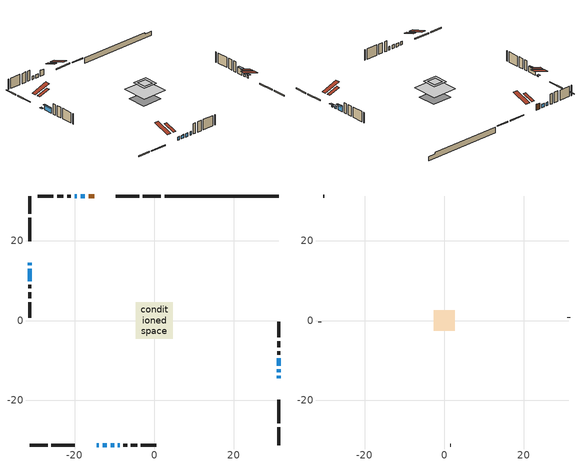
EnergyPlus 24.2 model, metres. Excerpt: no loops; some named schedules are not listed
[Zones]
conditioned space
 floor adiabatic (AdiabaticFloorConstruction): -4.6,-4.6 -4.6,4.6 4.6,4.6 4.6,-4.6 z2.29
 floor foundation (Slab1 construction): -3.66,-3.5 -3.66,3.5 3.66,3.5 3.66,-3.5 z-0.91
 wall outside (RimJoist1 construction): 1.68,31.26 -2.84,31.26 / -31.26,-31.26 -26.74,-31.26 / -31.26,31.26 -31.26,26.74 / 31.26,-31.26 31.26,-26.74 z1.07:1.37
 wall outside (RimJoist2 construction): -3.77,31.26 -9.66,31.26 / -25.81,-31.26 -19.92,-31.26 / -31.26,25.81 -31.26,19.92 / 31.26,-25.81 31.26,-19.92 z1.07:1.37
 wall outside (AdiabaticWallConstruction 1): -15.09,31.26 -16.48,31.26 z1.07:3.1
 wall outside (AdiabaticWallConstruction): -17.41,31.26 -18.47,31.26 / -19.4,31.26 -20.01,31.26 / -14.49,-31.26 -13.88,-31.26 / -12.95,-31.26 -11.89,-31.26 / -10.96,-31.26 -10.1,-31.26 / -9.17,-31.26 -8.68,-31.26 z1.07:2.29; -31.26,14.49 -31.26,13.87 z1.07:1.33; 31.26,-14.49 31.26,-13.93 z1.07:1.99; -31.26,12.95 -31.26,9.9 z1.07:3; 31.26,-13 31.26,-12.29 z1.07:1.83; 31.26,-11.36 31.26,-9.53 z1.07:3.1
 wall outside (Wall1 construction): -20.94,31.26 -21.86,31.26 / -7.76,-31.26 -6.84,-31.26 / -31.26,8.97 -31.26,8.05 / 31.26,-8.6 31.26,-7.68 z1.07:4.73
 wall outside (Wall2 construction): -22.78,31.26 -24.37,31.26 / -5.91,-31.26 -4.33,-31.26 / -31.26,7.12 -31.26,5.54 / 31.26,-6.76 31.26,-5.17 z1.07:4.73
 wall outside (Wall3 construction): -25.3,31.26 -29.24,31.26 / -3.4,-31.26 0.54,-31.26 / -31.26,4.61 -31.26,0.67 / 31.26,-4.24 31.26,-0.3 z1.07:4.73
 wall foundation (FoundationWall1 construction): 2.61,31.26,-0.91 2.61,31.26,1.07 28.39,31.26,1.07 28.39,31.26,0.55 31.26,31.26,0.55 31.26,31.26,-0.91
 window (WindowConstruction): -17.41,31.26 -18.47,31.26 z1.07:2.29
 window (WindowConstruction 9): -19.4,31.26 -20.01,31.26 z1.07:2.29
 window (WindowConstruction 10): -14.49,-31.26 -13.88,-31.26 z1.07:2.29
 window (WindowConstruction 1): -12.95,-31.26 -11.89,-31.26 z1.07:2.29
 window (WindowConstruction 7): -31.26,14.49 -31.26,13.88 z1.07:1.32
 window (WindowConstruction 8): 31.26,-14.49 31.26,-13.93 z1.07:1.98
 window (WindowConstruction 2): -31.26,12.95 -31.26,9.9 z1.07:3
 window (WindowConstruction 3): -10.96,-31.26 -10.1,-31.26 z1.07:2.29
 window (WindowConstruction 4): -9.17,-31.26 -8.69,-31.26 z1.07:2.29
 window (WindowConstruction 5): 31.26,-13 31.26,-12.29 z1.07:1.83
 window (WindowConstruction 6): 31.26,-11.36 31.26,-9.53 z1.07:3.1
 door (Door): -15.09,31.26 -16.48,31.26 z1.07:3.1
 ceiling adiabatic (AdiabaticFloorConstruction): 4.6,-4.6 4.6,4.6 -4.6,4.6 -4.6,-4.6 z2.29
 roof outside (Roof2 construction): -14.16,31.26,4.73 -14.16,27.17,6.09 -13.09,27.17,6.09 -13.09,31.26,4.73; -15.42,-31.26,4.73 -15.42,-27.17,6.09 -16.49,-27.17,6.09 -16.49,-31.26,4.73; -31.26,15.42,4.73 -27.17,15.42,6.09 -27.17,16.49,6.09 -31.26,16.49,4.73; 31.26,-15.42,4.73 27.17,-15.42,6.09 27.17,-16.49,6.09 31.26,-16.49,4.73
attic - vented
 floor to conditioned space (Floor1 construction Reversed): -1.61,-1.61 -1.61,1.61 1.61,1.61 1.61,-1.61 z4.73
 floor to conditioned space (Floor2 construction Reversed): -2.58,-2.58 -2.58,2.58 2.58,2.58 2.58,-2.58 z4.73
 wall outside (Wall4 construction): -30.17,31.26 -30.33,31.26 / 1.47,-31.26 1.63,-31.26 / -31.26,-0.26 -31.26,-0.42 / 31.26,0.63 31.26,0.79 z1.07:4.73
 roof outside (Roof1 construction): -12.16,31.26,4.73 -12.16,25.32,6.71 -10.59,25.32,6.71 -10.59,31.26,4.73; -17.42,-31.26,4.73 -17.42,-25.32,6.71 -18.99,-25.32,6.71 -18.99,-31.26,4.73; -31.26,17.42,4.73 -25.32,17.42,6.71 -25.32,18.99,6.71 -31.26,18.99,4.73; 31.26,-17.42,4.73 25.32,-17.42,6.71 25.32,-18.99,6.71 31.26,-18.99,4.73
shading: -31.26,13.82 -31.26,14.55 -31.99,14.55 -31.99,13.82 z1.38; 31.26,-13.69 31.26,-14.73 31.99,-14.73 31.99,-13.69 z2.23; -31.26,9.84 -31.26,13.01 -31.87,13.01 -31.87,9.84 z3.06; 31.26,-11.99 31.26,-13.3 31.99,-13.3 31.99,-11.99 z2.13; 31.26,-9.38 31.26,-11.51 31.99,-11.51 31.99,-9.38 z3.25
[Building]
Building 1: Terrain=Suburbs
[Site:Location]
Windsor AP_ON: Latitude {deg}=42.28; Longitude {deg}=-82.96; Time Zone {hr}=-5; Elevation {m}=190; Keep Site Location Information=Yes
[Site:GroundTemperature:Shallow]
6.34957, 4.46684, 4.31606, 5.20952, 8.79623, 12.3662, 15.4612, 17.4219, 17.5884, 15.9938, 12.9777, 9.51722
[Site:WaterMainsTemperature]
Calculation Method=Schedule; Temperature Schedule=mains temperature schedule
[Material] Roughness=Rough; Thermal Absorptance=0.9
Name | Thickness {m} | Conductivity {W/m-K} | Density {kg/m3} | Specific Heat {J/kg-K} | Solar Absorptance | Visible Absorptance
asphalt or fiberglass shingles | 0.00635 | 0.162714 | 1121.4 | 1465.45 | 0.4 | 0.4
ceiling loosefill ins | 0.169333 | 0.0480833 | 16.02 | 1046.75 | 0.7 | 0.7
ceiling loosefill ins 1 | 0.254 | 0.0480833 | 16.02 | 1046.75 | 0.7 | 0.7
ceiling stud and cavity | 0.1397 | 0.0866127 | 65.682 | 1177.47 | 0.7 | 0.7
ceiling stud and cavity 1 | 0.1397 | 0.117536 | 65.682 | 1177.47 | 0.7 | 0.7
concrete 4.0 in. | 0.1016 | 1.803125 | 2242.8 | 837.4 | 0.7 | 0.7
concrete 8.0 in. | 0.2032 | 1.803125 | 2242.8 | 837.4 | 0.7 | 0.7
door material | 0.04445 | 0.053851 | 512.64 | 1214.23 | 0.7 | 0.7
exterior vertical ins | 0.0454343 | 0.029427 | 32.04 | 1214.23 | 0.7 | 0.7
floor covering | 0.0127 | 0.0433444 | 54.468 | 1339.84 | 0.6 | 0.6
floor rigid ins; wall rigid ins | 0.512978 | 0.029427 | 32.04 | 1214.23 | 0.7 | 0.7
floor stud and cavity | 0.1397 | 1.75129 | 37.0049 | 1207.88 | 0.7 | 0.7
furniture material conditioned space 1 | 0.1524 | 0.115458 | 640.8 | 1214.23 | 0.6 | 0.6
gypsum board | 0.0127 | 0.160291 | 801 | 837.4 | 0.6 | 0.6
gypsum board 1 | 0.0127 | 0.160291 | 801 | 837.4 | 0.7 | 0.7
osb sheathing 0.5 in. | 0.0127 | 0.115458 | 512.64 | 1214.23 | 0.7 | 0.7
osb sheathing 0.75 in. | 0.01905 | 0.115458 | 512.64 | 1214.23 | 0.7 | 0.7
osb sheathing 2.0 in. | 0.0508 | 0.115458 | 512.64 | 1214.23 | 0.7 | 0.7
rim joist stud and cavity | 0.0508 | 0.02892 | 125.044 | 1163.47 | 0.6 | 0.6
roof stud and cavity | 0.2032 | 0.118507 | 78.34581 | 1123.46 | 0.7 | 0.7
wall stud and cavity | 0.1397 | 0.100683 | 139.0536 | 1170.24 | 0.7 | 0.7
wall stud and cavity 1 | 0.1397 | 0.107214 | 139.0536 | 1170.24 | 0.7 | 0.7
wall stud and cavity 2 | 0.1397 | 0.0931203 | 139.0536 | 1170.24 | 0.7 | 0.7
wall stud and cavity 3 | 0.0889 | 6.1454 | 50.32683 | 1063.81 | 0.6 | 0.6
wall stud and cavity 4 | 0.0889 | 0.380278 | 52.3479 | 1209.89 | 0.7 | 0.7
wall stud and cavity 5 | 0.0889 | 0.391764 | 83.0341 | 1211.67 | 0.7 | 0.7
wood siding | 0.0254 | 0.102417 | 544.68 | 1172.36 | 0.4 | 0.4
wood siding 1 | 0.00254 | 0.102417 | 544.68 | 1172.36 | 0.4 | 0.4
wood siding 2; wood siding 3; wood siding 4 | 0.0254 | 0.102417 | 544.68 | 1172.36 | 0.7 | 0.7
[WindowMaterial:SimpleGlazingSystem]
Name | U-Factor {W/m2-K} | Solar Heat Gain Coefficient
WindowMaterial | 3.063281 | 0.66
WindowMaterial 1 | 3.09678 | 0.56
WindowMaterial 2 | 3.04284 | 0.66
WindowMaterial 3 | 3.10246 | 0.54
WindowMaterial 4 | 3.120061 | 0.47
WindowMaterial 5 | 3.13255 | 0.45
WindowMaterial 6 | 3.09792 | 0.59
WindowMaterial 7 | 3.09224 | 0.46
WindowMaterial 8 | 2.986628 | 0.6
WindowMaterial 9 | 3.125739 | 0.41
[Construction]
AdiabaticFloorConstruction: floor stud and cavity, floor rigid ins, osb sheathing 0.75 in., floor covering
AdiabaticWallConstruction: wood siding 3, wall rigid ins, wall stud and cavity 4, gypsum board
AdiabaticWallConstruction 1: wood siding 4, wall rigid ins, wall stud and cavity 4, gypsum board
Door: door material
Floor1 construction Reversed: gypsum board, ceiling stud and cavity, ceiling loosefill ins
Floor2 construction Reversed: gypsum board, ceiling stud and cavity 1, ceiling loosefill ins 1
FoundationWall1 construction: concrete 8.0 in., gypsum board 1
furniture construction conditioned space 1: furniture material conditioned space 1
PartitionWallConstruction: gypsum board, wall stud and cavity 5, gypsum board
RimJoist1 construction; RimJoist2 construction: wood siding 2, osb sheathing 2.0 in., rim joist stud and cavity
Roof1 construction: asphalt or fiberglass shingles
Roof2 construction: asphalt or fiberglass shingles, osb sheathing 0.75 in., roof stud and cavity, gypsum board
Slab1 construction: concrete 4.0 in.
Wall1 construction: wood siding, osb sheathing 0.5 in., wall stud and cavity, gypsum board
Wall2 construction: wood siding, osb sheathing 0.5 in., wall stud and cavity 1, gypsum board
Wall3 construction: wood siding, osb sheathing 0.5 in., wall stud and cavity 2, gypsum board
Wall4 construction: wood siding 1, wall stud and cavity 3
WindowConstruction: WindowMaterial
WindowConstruction 1: WindowMaterial 1
WindowConstruction 10; WindowConstruction 9: WindowMaterial 9
WindowConstruction 2: WindowMaterial 2
WindowConstruction 3: WindowMaterial 3
WindowConstruction 4: WindowMaterial 4
WindowConstruction 5: WindowMaterial 5
WindowConstruction 6: WindowMaterial 6
WindowConstruction 7: WindowMaterial 7
WindowConstruction 8: WindowMaterial 8
[Zone] Multiplier=1; Part of Total Floor Area=Yes
Name | Volume {m3}
attic - vented | 11.9292
conditioned space | 311.7
[Space]
Name | Zone | Volume {m3}
attic - vented 1 | attic - vented | 11.9292
conditioned space 1 | conditioned space | 311.7
[ZoneInfiltration:EffectiveLeakageArea]
infil attic - vented 1: Zone or Space=attic - vented 1; Schedule=Always On Discrete; Effective Air Leakage Area {cm2}=1650.67; Stack Coefficient=0.000391932; Wind Coefficient=1.3376e-05
[ZoneMixing]
whole house fan mix: Zone or Space=attic - vented; Schedule=Always On Continuous; Design Flow Rate Calculation Method=Flow/Zone; Design Flow Rate {m3/s}=0; Source Zone or Space=conditioned space
[SurfaceProperty:ExposedFoundationPerimeter]
Slab1: Exposed Perimeter Calculation Method=TotalExposedPerimeter; Total Exposed Perimeter {m}=28.651
[InternalMass] Zone or ZoneList=conditioned space; Space or SpaceList=conditioned space 1
Name | Construction | Surface Area {m2}
furniture mass conditioned space 1 | furniture construction conditioned space 1 | 54.4401
partition wall mass | PartitionWallConstruction | 136.1
[Lights]
interior lighting: Zone or ZoneList or Space or SpaceList=conditioned space 1; Schedule=interior lighting schedule; Design Level Calculation Method=LightingLevel; Lighting Level {W}=343.2; Return Air Fraction=0; Fraction Radiant=0.6; Fraction Visible=0.2; Fraction Replaceable=1
[People]
occupants: Zone or ZoneList or Space or SpaceList=conditioned space 1; Number of People Schedule=occupants schedule; Number of People Calculation Method=People; Number of People=3; Fraction Radiant=0.314171; Sensible Heat Fraction=0.56303; Activity Level Schedule=occupants activity schedule; Carbon Dioxide Generation Rate {m3/s-W}=0; Enable ASHRAE 55 Comfort Warnings=No; Mean Radiant Temperature Calculation Type=EnclosureAveraged
[ElectricEquipment] Zone or ZoneList or Space or SpaceList=conditioned space 1; Design Level Calculation Method=EquipmentLevel
Name | Schedule | Design Level {W} | Fraction Latent | Fraction Radiant | Fraction Lost
clothes dryer | clothes dryer schedule | 140.772 | 0.015 | 0.081 | 0.85
clothes washer | clothes washer schedule | 32.1985 | 0.03 | 0.162 | 0.7
cooking range | cooking range schedule | 215.147 | 0.08 | 0.432 | 0.2
dishwasher | dishwasher schedule | 66.8632 | 0.3 | 0.18 | 0.4
fridge | fridge schedule | 72.9452 | 0 | 0.6 | 0
mech vent bath fan 0 | mech vent bath fan 0 schedule | 50.2 | 0 | 0 | 1
mech vent house fan | mech vent house fan schedule | 0 | 0 | 0 | 1
mech vent house fan cfis | mech vent house fan cfis schedule | 0 | 0 | 0 | 0
mech vent range fan 0 | mech vent range fan 0 schedule | 57 | 0 | 0 | 1
misc plug loads | misc plug loads schedule | 494.7 | 0.045 | 0.513 | 0.1
whole house fan | Always On Discrete | 0 | 0 | 0 | 1
[OtherEquipment] Zone or ZoneList or Space or SpaceList=conditioned space 1; Design Level Calculation Method=EquipmentLevel
Name | Fuel Type | Schedule | Design Level {W} | Fraction Latent | Fraction Radiant | Fraction Lost
clothes dryer 1 | Electricity | clothes dryer schedule | 0 | 0.015 | 0.081 | 0.85
cooking range 1 | Electricity | cooking range schedule | 0 | 0.08 | 0.432 | 0.2
general water use latent | None | general water use schedule | 62.594 | 1 | 0 | 0
general water use sensible | None | general water use schedule | -61.6891 | 0 | 0.6 | 0
mech vent house fan latent load | None | Always On Discrete | 0 | 1 | 0 | 0
mech vent house fan sensible load | None | Always On Discrete | 0 | 0 | 0 | 0
water heater energy adjustment1 | NaturalGas | Always On Discrete | 0.01 | 0 | 0 | 1
[ZoneInfiltration:DesignFlowRate] Zone or ZoneList or Space or SpaceList=conditioned space 1; Schedule=Always On Discrete; Design Flow Rate Calculation Method=Flow/Zone; Design Flow Rate {m3/s}=0
infil flow; natural vent flow; whole house fan flow
[Foundation:Kiva]
Foundation Kiva 1: Initial Indoor Air Temperature {C}=18; Wall Height Above Grade {m}=1.07; Wall Depth Below Slab {m}=0.2032; Custom Block Material Name 1=exterior vertical ins; Custom Block Depth 1 {m}=1.98001; Custom Block X Position 1 {m}=0.2159; Custom Block Z Position 1 {m}=0
[Foundation:Kiva:Settings]
Soil Conductivity {W/m-K}=0.849921; Soil Density {kg/m3}=1842.3; Soil Specific Heat {J/kg-K}=418.7; Ground Solar Absorptivity=0.9; Ground Thermal Absorptivity=0.9; Ground Surface Roughness {m}=0.03; Far-Field Width {m}=40; Deep-Ground Boundary Condition=ZeroFlux; Deep-Ground Depth {m}=40; Minimum Cell Dimension {m}=0.2; Maximum Cell Growth Coefficient=3; Simulation Timestep=Timestep
[Exterior:Lights]
exterior lighting: Schedule=exterior lighting schedule; Design Level {W}=75.6
[Schedule:Constant]
Name | Hourly Value
Always On Continuous; mech vent house fan schedule; mech vent house fan cfis schedule; Always On Discrete | 1
occupants activity schedule | 117.228
fridge schedule | 0
[Schedule:Week:Daily]
interior lighting schedule Week Rule - Jan1-Jan27: interior lighting schedule day, interior lighting schedule day, interior lighting schedule day, interior lighting schedule day, interior lighting schedule day, interior lighting schedule day, interior lighting schedule day, interior lighting schedule default day, interior lighting schedule default day, interior lighting schedule default day, interior lighting schedule default day, interior lighting schedule default day
interior lighting schedule Week Rule - Jan28-Feb3: interior lighting schedule day, interior lighting schedule day, interior lighting schedule day, interior lighting schedule day, interior lighting schedule day 1, interior lighting schedule day 1, interior lighting schedule day 1, interior lighting schedule default day, interior lighting schedule default day, interior lighting schedule default day, interior lighting schedule default day, interior lighting schedule default day
interior lighting schedule Week Rule - Feb4-Feb24: interior lighting schedule day 1, interior lighting schedule day 1, interior lighting schedule day 1, interior lighting schedule day 1, interior lighting schedule day 1, interior lighting schedule day 1, interior lighting schedule day 1, interior lighting schedule default day, interior lighting schedule default day, interior lighting schedule default day, interior lighting schedule default day, interior lighting schedule default day
interior lighting schedule Week Rule - Feb25-Mar3: interior lighting schedule day 1, interior lighting schedule day 1, interior lighting schedule day 1, interior lighting schedule day 1, interior lighting schedule day 2, interior lighting schedule day 2, interior lighting schedule day 2, interior lighting schedule default day, interior lighting schedule default day, interior lighting schedule default day, interior lighting schedule default day, interior lighting schedule default day
interior lighting schedule Week Rule - Mar4-Mar31: interior lighting schedule day 2, interior lighting schedule day 2, interior lighting schedule day 2, interior lighting schedule day 2, interior lighting schedule day 2, interior lighting schedule day 2, interior lighting schedule day 2, interior lighting schedule default day, interior lighting schedule default day, interior lighting schedule default day, interior lighting schedule default day, interior lighting schedule default day
interior lighting schedule Week Rule - Apr1-Apr28: interior lighting schedule day 3, interior lighting schedule day 3, interior lighting schedule day 3, interior lighting schedule day 3, interior lighting schedule day 3, interior lighting schedule day 3, interior lighting schedule day 3, interior lighting schedule default day, interior lighting schedule default day, interior lighting schedule default day, interior lighting schedule default day, interior lighting schedule default day
interior lighting schedule Week Rule - Apr29-May5: interior lighting schedule day 3, interior lighting schedule day 3, interior lighting schedule day 4, interior lighting schedule day 4, interior lighting schedule day 4, interior lighting schedule day 4, interior lighting schedule day 4, interior lighting schedule default day, interior lighting schedule default day, interior lighting schedule default day, interior lighting schedule default day, interior lighting schedule default day
interior lighting schedule Week Rule - May6-May26: interior lighting schedule day 4, interior lighting schedule day 4, interior lighting schedule day 4, interior lighting schedule day 4, interior lighting schedule day 4, interior lighting schedule day 4, interior lighting schedule day 4, interior lighting schedule default day, interior lighting schedule default day, interior lighting schedule default day, interior lighting schedule default day, interior lighting schedule default day
interior lighting schedule Week Rule - May27-Jun2: interior lighting schedule day 4, interior lighting schedule day 4, interior lighting schedule day 4, interior lighting schedule day 4, interior lighting schedule day 4, interior lighting schedule day 5, interior lighting schedule day 5, interior lighting schedule default day, interior lighting schedule default day, interior lighting schedule default day, interior lighting schedule default day, interior lighting schedule default day
interior lighting schedule Week Rule - Jun3-Jun30: interior lighting schedule day 5, interior lighting schedule day 5, interior lighting schedule day 5, interior lighting schedule day 5, interior lighting schedule day 5, interior lighting schedule day 5, interior lighting schedule day 5, interior lighting schedule default day, interior lighting schedule default day, interior lighting schedule default day, interior lighting schedule default day, interior lighting schedule default day
interior lighting schedule Week Rule - Jul1-Jul28: interior lighting schedule day 6, interior lighting schedule day 6, interior lighting schedule day 6, interior lighting schedule day 6, interior lighting schedule day 6, interior lighting schedule day 6, interior lighting schedule day 6, interior lighting schedule default day, interior lighting schedule default day, interior lighting schedule default day, interior lighting schedule default day, interior lighting schedule default day
interior lighting schedule Week Rule - Jul29-Aug4: interior lighting schedule day 6, interior lighting schedule day 6, interior lighting schedule day 6, interior lighting schedule day 7, interior lighting schedule day 7, interior lighting schedule day 7, interior lighting schedule day 7, interior lighting schedule default day, interior lighting schedule default day, interior lighting schedule default day, interior lighting schedule default day, interior lighting schedule default day
interior lighting schedule Week Rule - Aug5-Aug25: interior lighting schedule day 7, interior lighting schedule day 7, interior lighting schedule day 7, interior lighting schedule day 7, interior lighting schedule day 7, interior lighting schedule day 7, interior lighting schedule day 7, interior lighting schedule default day, interior lighting schedule default day, interior lighting schedule default day, interior lighting schedule default day, interior lighting schedule default day
interior lighting schedule Week Rule - Aug26-Sep1: interior lighting schedule day 7, interior lighting schedule day 7, interior lighting schedule day 7, interior lighting schedule day 7, interior lighting schedule day 7, interior lighting schedule day 7, interior lighting schedule day 8, interior lighting schedule default day, interior lighting schedule default day, interior lighting schedule default day, interior lighting schedule default day, interior lighting schedule default day
interior lighting schedule Week Rule - Sep2-Sep29: interior lighting schedule day 8, interior lighting schedule day 8, interior lighting schedule day 8, interior lighting schedule day 8, interior lighting schedule day 8, interior lighting schedule day 8, interior lighting schedule day 8, interior lighting schedule default day, interior lighting schedule default day, interior lighting schedule default day, interior lighting schedule default day, interior lighting schedule default day
interior lighting schedule Week Rule - Sep30-Oct6: interior lighting schedule day 8, interior lighting schedule day 9, interior lighting schedule day 9, interior lighting schedule day 9, interior lighting schedule day 9, interior lighting schedule day 9, interior lighting schedule day 9, interior lighting schedule default day, interior lighting schedule default day, interior lighting schedule default day, interior lighting schedule default day, interior lighting schedule default day
interior lighting schedule Week Rule - Oct7-Oct27: interior lighting schedule day 9, interior lighting schedule day 9, interior lighting schedule day 9, interior lighting schedule day 9, interior lighting schedule day 9, interior lighting schedule day 9, interior lighting schedule day 9, interior lighting schedule default day, interior lighting schedule default day, interior lighting schedule default day, interior lighting schedule default day, interior lighting schedule default day
interior lighting schedule Week Rule - Oct28-Nov3: interior lighting schedule day 9, interior lighting schedule day 9, interior lighting schedule day 9, interior lighting schedule day 9, interior lighting schedule day 10, interior lighting schedule day 10, interior lighting schedule day 10, interior lighting schedule default day, interior lighting schedule default day, interior lighting schedule default day, interior lighting schedule default day, interior lighting schedule default day
interior lighting schedule Week Rule - Nov4-Nov24: interior lighting schedule day 10, interior lighting schedule day 10, interior lighting schedule day 10, interior lighting schedule day 10, interior lighting schedule day 10, interior lighting schedule day 10, interior lighting schedule day 10, interior lighting schedule default day, interior lighting schedule default day, interior lighting schedule default day, interior lighting schedule default day, interior lighting schedule default day
interior lighting schedule Week Rule - Nov25-Dec1: interior lighting schedule day 10, interior lighting schedule day 10, interior lighting schedule day 10, interior lighting schedule day 10, interior lighting schedule day 10, interior lighting schedule day 10, interior lighting schedule day 11, interior lighting schedule default day, interior lighting schedule default day, interior lighting schedule default day, interior lighting schedule default day, interior lighting schedule default day
interior lighting schedule Week Rule - Dec2-Dec31: interior lighting schedule day 11, interior lighting schedule day 11, interior lighting schedule day 11, interior lighting schedule day 11, interior lighting schedule day 11, interior lighting schedule day 11, interior lighting schedule day 11, interior lighting schedule default day, interior lighting schedule default day, interior lighting schedule default day, interior lighting schedule default day, interior lighting schedule default day
occupants schedule Week Rule - Jan1-Dec31: occupants schedule day, occupants schedule day, occupants schedule day, occupants schedule day, occupants schedule day, occupants schedule day, occupants schedule day, occupants schedule default day, occupants schedule default day, occupants schedule default day, occupants schedule default day, occupants schedule default day
clothes dryer schedule Week Rule - Jan1-Dec31: clothes dryer schedule day, clothes dryer schedule day, clothes dryer schedule day, clothes dryer schedule day, clothes dryer schedule day, clothes dryer schedule day, clothes dryer schedule day, clothes dryer schedule default day, clothes dryer schedule default day, clothes dryer schedule default day, clothes dryer schedule default day, clothes dryer schedule default day
clothes washer schedule Week Rule - Jan1-Dec31: clothes washer schedule day, clothes washer schedule day, clothes washer schedule day, clothes washer schedule day, clothes washer schedule day, clothes washer schedule day, clothes washer schedule day, clothes washer schedule default day, clothes washer schedule default day, clothes washer schedule default day, clothes washer schedule default day, clothes washer schedule default day
cooking range schedule Week Rule - Jan1-Dec31: cooking range schedule day, cooking range schedule day, cooking range schedule day, cooking range schedule day, cooking range schedule day, cooking range schedule day, cooking range schedule day, cooking range schedule default day, cooking range schedule default day, cooking range schedule default day, cooking range schedule default day, cooking range schedule default day
dishwasher schedule Week Rule - Jan1-Dec31: dishwasher schedule day, dishwasher schedule day, dishwasher schedule day, dishwasher schedule day, dishwasher schedule day, dishwasher schedule day, dishwasher schedule day, dishwasher schedule default day, dishwasher schedule default day, dishwasher schedule default day, dishwasher schedule default day, dishwasher schedule default day
mech vent bath fan 0 schedule Week Rule - Jan1-Dec31: mech vent bath fan 0 schedule day, mech vent bath fan 0 schedule day, mech vent bath fan 0 schedule day, mech vent bath fan 0 schedule day, mech vent bath fan 0 schedule day, mech vent bath fan 0 schedule day, mech vent bath fan 0 schedule day, mech vent bath fan 0 schedule default day, mech vent bath fan 0 schedule default day, mech vent bath fan 0 schedule default day, mech vent bath fan 0 schedule default day, mech vent bath fan 0 schedule default day
mech vent range fan 0 schedule Week Rule - Jan1-Dec31: mech vent range fan 0 schedule day, mech vent range fan 0 schedule day, mech vent range fan 0 schedule day, mech vent range fan 0 schedule day, mech vent range fan 0 schedule day, mech vent range fan 0 schedule day, mech vent range fan 0 schedule day, mech vent range fan 0 schedule default day, mech vent range fan 0 schedule default day, mech vent range fan 0 schedule default day, mech vent range fan 0 schedule default day, mech vent range fan 0 schedule default day
misc plug loads schedule Week Rule - Jan1-Dec31: misc plug loads schedule day, misc plug loads schedule day, misc plug loads schedule day, misc plug loads schedule day, misc plug loads schedule day, misc plug loads schedule day, misc plug loads schedule day, misc plug loads schedule default day, misc plug loads schedule default day, misc plug loads schedule default day, misc plug loads schedule default day, misc plug loads schedule default day
general water use schedule Week Rule - Jan1-Dec31: general water use schedule day, general water use schedule day, general water use schedule day, general water use schedule day, general water use schedule day, general water use schedule day, general water use schedule day, general water use schedule default day, general water use schedule default day, general water use schedule default day, general water use schedule default day, general water use schedule default day
exterior lighting schedule Week Rule - Jan1-Jan27: exterior lighting schedule day, exterior lighting schedule day, exterior lighting schedule day, exterior lighting schedule day, exterior lighting schedule day, exterior lighting schedule day, exterior lighting schedule day, exterior lighting schedule default day, exterior lighting schedule default day, exterior lighting schedule default day, exterior lighting schedule default day, exterior lighting schedule default day
exterior lighting schedule Week Rule - Jan28-Feb3: exterior lighting schedule day, exterior lighting schedule day, exterior lighting schedule day, exterior lighting schedule day, exterior lighting schedule day 1, exterior lighting schedule day 1, exterior lighting schedule day 1, exterior lighting schedule default day, exterior lighting schedule default day, exterior lighting schedule default day, exterior lighting schedule default day, exterior lighting schedule default day
exterior lighting schedule Week Rule - Feb4-Feb24: exterior lighting schedule day 1, exterior lighting schedule day 1, exterior lighting schedule day 1, exterior lighting schedule day 1, exterior lighting schedule day 1, exterior lighting schedule day 1, exterior lighting schedule day 1, exterior lighting schedule default day, exterior lighting schedule default day, exterior lighting schedule default day, exterior lighting schedule default day, exterior lighting schedule default day
exterior lighting schedule Week Rule - Feb25-Mar3: exterior lighting schedule day 1, exterior lighting schedule day 1, exterior lighting schedule day 1, exterior lighting schedule day 1, exterior lighting schedule day 2, exterior lighting schedule day 2, exterior lighting schedule day 2, exterior lighting schedule default day, exterior lighting schedule default day, exterior lighting schedule default day, exterior lighting schedule default day, exterior lighting schedule default day
exterior lighting schedule Week Rule - Mar4-Mar31: exterior lighting schedule day 2, exterior lighting schedule day 2, exterior lighting schedule day 2, exterior lighting schedule day 2, exterior lighting schedule day 2, exterior lighting schedule day 2, exterior lighting schedule day 2, exterior lighting schedule default day, exterior lighting schedule default day, exterior lighting schedule default day, exterior lighting schedule default day, exterior lighting schedule default day
exterior lighting schedule Week Rule - Apr1-Apr28: exterior lighting schedule day 3, exterior lighting schedule day 3, exterior lighting schedule day 3, exterior lighting schedule day 3, exterior lighting schedule day 3, exterior lighting schedule day 3, exterior lighting schedule day 3, exterior lighting schedule default day, exterior lighting schedule default day, exterior lighting schedule default day, exterior lighting schedule default day, exterior lighting schedule default day
exterior lighting schedule Week Rule - Apr29-May5: exterior lighting schedule day 3, exterior lighting schedule day 3, exterior lighting schedule day 4, exterior lighting schedule day 4, exterior lighting schedule day 4, exterior lighting schedule day 4, exterior lighting schedule day 4, exterior lighting schedule default day, exterior lighting schedule default day, exterior lighting schedule default day, exterior lighting schedule default day, exterior lighting schedule default day
exterior lighting schedule Week Rule - May6-May26: exterior lighting schedule day 4, exterior lighting schedule day 4, exterior lighting schedule day 4, exterior lighting schedule day 4, exterior lighting schedule day 4, exterior lighting schedule day 4, exterior lighting schedule day 4, exterior lighting schedule default day, exterior lighting schedule default day, exterior lighting schedule default day, exterior lighting schedule default day, exterior lighting schedule default day
exterior lighting schedule Week Rule - May27-Jun2: exterior lighting schedule day 4, exterior lighting schedule day 4, exterior lighting schedule day 4, exterior lighting schedule day 4, exterior lighting schedule day 4, exterior lighting schedule day 5, exterior lighting schedule day 5, exterior lighting schedule default day, exterior lighting schedule default day, exterior lighting schedule default day, exterior lighting schedule default day, exterior lighting schedule default day
exterior lighting schedule Week Rule - Jun3-Jun30: exterior lighting schedule day 5, exterior lighting schedule day 5, exterior lighting schedule day 5, exterior lighting schedule day 5, exterior lighting schedule day 5, exterior lighting schedule day 5, exterior lighting schedule day 5, exterior lighting schedule default day, exterior lighting schedule default day, exterior lighting schedule default day, exterior lighting schedule default day, exterior lighting schedule default day
exterior lighting schedule Week Rule - Jul1-Jul28: exterior lighting schedule day 6, exterior lighting schedule day 6, exterior lighting schedule day 6, exterior lighting schedule day 6, exterior lighting schedule day 6, exterior lighting schedule day 6, exterior lighting schedule day 6, exterior lighting schedule default day, exterior lighting schedule default day, exterior lighting schedule default day, exterior lighting schedule default day, exterior lighting schedule default day
exterior lighting schedule Week Rule - Jul29-Aug4: exterior lighting schedule day 6, exterior lighting schedule day 6, exterior lighting schedule day 6, exterior lighting schedule day 7, exterior lighting schedule day 7, exterior lighting schedule day 7, exterior lighting schedule day 7, exterior lighting schedule default day, exterior lighting schedule default day, exterior lighting schedule default day, exterior lighting schedule default day, exterior lighting schedule default day
exterior lighting schedule Week Rule - Aug5-Aug25: exterior lighting schedule day 7, exterior lighting schedule day 7, exterior lighting schedule day 7, exterior lighting schedule day 7, exterior lighting schedule day 7, exterior lighting schedule day 7, exterior lighting schedule day 7, exterior lighting schedule default day, exterior lighting schedule default day, exterior lighting schedule default day, exterior lighting schedule default day, exterior lighting schedule default day
exterior lighting schedule Week Rule - Aug26-Sep1: exterior lighting schedule day 7, exterior lighting schedule day 7, exterior lighting schedule day 7, exterior lighting schedule day 7, exterior lighting schedule day 7, exterior lighting schedule day 7, exterior lighting schedule day 8, exterior lighting schedule default day, exterior lighting schedule default day, exterior lighting schedule default day, exterior lighting schedule default day, exterior lighting schedule default day
exterior lighting schedule Week Rule - Sep2-Sep29: exterior lighting schedule day 8, exterior lighting schedule day 8, exterior lighting schedule day 8, exterior lighting schedule day 8, exterior lighting schedule day 8, exterior lighting schedule day 8, exterior lighting schedule day 8, exterior lighting schedule default day, exterior lighting schedule default day, exterior lighting schedule default day, exterior lighting schedule default day, exterior lighting schedule default day
exterior lighting schedule Week Rule - Sep30-Oct6: exterior lighting schedule day 8, exterior lighting schedule day 9, exterior lighting schedule day 9, exterior lighting schedule day 9, exterior lighting schedule day 9, exterior lighting schedule day 9, exterior lighting schedule day 9, exterior lighting schedule default day, exterior lighting schedule default day, exterior lighting schedule default day, exterior lighting schedule default day, exterior lighting schedule default day
exterior lighting schedule Week Rule - Oct7-Oct27: exterior lighting schedule day 9, exterior lighting schedule day 9, exterior lighting schedule day 9, exterior lighting schedule day 9, exterior lighting schedule day 9, exterior lighting schedule day 9, exterior lighting schedule day 9, exterior lighting schedule default day, exterior lighting schedule default day, exterior lighting schedule default day, exterior lighting schedule default day, exterior lighting schedule default day
[Schedule:Year]
interior lighting schedule: interior lighting schedule Week Rule - Jan1-Jan27, 1, 1, 1, 27, interior lighting schedule Week Rule - Jan28-Feb3, 1, 28, 2, 3, interior lighting schedule Week Rule - Feb4-Feb24, 2, 4, 2, 24, interior lighting schedule Week Rule - Feb25-Mar3, 2, 25, 3, 3, interior lighting schedule Week Rule - Mar4-Mar31, 3, 4, 3, 31, interior lighting schedule Week Rule - Apr1-Apr28, 4, 1, 4, 28, interior lighting schedule Week Rule - Apr29-May5, 4, 29, 5, 5, interior lighting schedule Week Rule - May6-May26, 5, 6, 5, 26, interior lighting schedule Week Rule - May27-Jun2, 5, 27, 6, 2, interior lighting schedule Week Rule - Jun3-Jun30, 6, 3, 6, 30, interior lighting schedule Week Rule - Jul1-Jul28, 7, 1, 7, 28, interior lighting schedule Week Rule - Jul29-Aug4, 7, 29, 8, 4, interior lighting schedule Week Rule - Aug5-Aug25, 8, 5, 8, 25, interior lighting schedule Week Rule - Aug26-Sep1, 8, 26, 9, 1, interior lighting schedule Week Rule - Sep2-Sep29, 9, 2, 9, 29, interior lighting schedule Week Rule - Sep30-Oct6, 9, 30, 10, 6, interior lighting schedule Week Rule - Oct7-Oct27, 10, 7, 10, 27, interior lighting schedule Week Rule - Oct28-Nov3, 10, 28, 11, 3, interior lighting schedule Week Rule - Nov4-Nov24, 11, 4, 11, 24, interior lighting schedule Week Rule - Nov25-Dec1, 11, 25, 12, 1, interior lighting schedule Week Rule - Dec2-Dec31, 12, 2, 12, 31
occupants schedule: occupants schedule Week Rule - Jan1-Dec31, 1, 1, 12, 31
clothes dryer schedule: clothes dryer schedule Week Rule - Jan1-Dec31, 1, 1, 12, 31
clothes washer schedule: clothes washer schedule Week Rule - Jan1-Dec31, 1, 1, 12, 31
cooking range schedule: cooking range schedule Week Rule - Jan1-Dec31, 1, 1, 12, 31
dishwasher schedule: dishwasher schedule Week Rule - Jan1-Dec31, 1, 1, 12, 31
mech vent bath fan 0 schedule: mech vent bath fan 0 schedule Week Rule - Jan1-Dec31, 1, 1, 12, 31
mech vent range fan 0 schedule: mech vent range fan 0 schedule Week Rule - Jan1-Dec31, 1, 1, 12, 31
misc plug loads schedule: misc plug loads schedule Week Rule - Jan1-Dec31, 1, 1, 12, 31
general water use schedule: general water use schedule Week Rule - Jan1-Dec31, 1, 1, 12, 31
exterior lighting schedule: exterior lighting schedule Week Rule - Jan1-Jan27, 1, 1, 1, 27, exterior lighting schedule Week Rule - Jan28-Feb3, 1, 28, 2, 3, exterior lighting schedule Week Rule - Feb4-Feb24, 2, 4, 2, 24, exterior lighting schedule Week Rule - Feb25-Mar3, 2, 25, 3, 3, exterior lighting schedule Week Rule - Mar4-Mar31, 3, 4, 3, 31, exterior lighting schedule Week Rule - Apr1-Apr28, 4, 1, 4, 28, exterior lighting schedule Week Rule - Apr29-May5, 4, 29, 5, 5, exterior lighting schedule Week Rule - May6-May26, 5, 6, 5, 26, exterior lighting schedule Week Rule - May27-Jun2, 5, 27, 6, 2, exterior lighting schedule Week Rule - Jun3-Jun30, 6, 3, 6, 30, exterior lighting schedule Week Rule - Jul1-Jul28, 7, 1, 7, 28, exterior lighting schedule Week Rule - Jul29-Aug4, 7, 29, 8, 4, exterior lighting schedule Week Rule - Aug5-Aug25, 8, 5, 8, 25, exterior lighting schedule Week Rule - Aug26-Sep1, 8, 26, 9, 1, exterior lighting schedule Week Rule - Sep2-Sep29, 9, 2, 9, 29, exterior lighting schedule Week Rule - Sep30-Oct6, 9, 30, 10, 6, exterior lighting schedule Week Rule - Oct7-Oct27, 10, 7, 10, 27, exterior lighting schedule Week Rule - Oct28-Nov3, 10, 28, 11, 3, exterior lighting schedule Week Rule - Nov4-Nov24, 11, 4, 11, 24, exterior lighting schedule Week Rule - Nov25-Dec1, 11, 25, 12, 1, exterior lighting schedule Week Rule - Dec2-Dec31, 12, 2, 12, 31
[Schedule:Compact]
mains temperature schedule: Through: 01/01, For: AllDays, Until: 24:00, 9.71556, Through: 01/02, For: AllDays, Until: 24:00, 9.65056, Through: 01/03, For: AllDays, Until: 24:00, 9.58667, Through: 01/04, For: AllDays, Until: 24:00, 9.52389, Through: 01/05, For: AllDays, Until: 24:00, 9.46278, Through: 01/06, For: AllDays, Until: 24:00, 9.40278, Through: 01/07, For: AllDays, Until: 24:00, 9.34444, Through: 01/08, For: AllDays, Until: 24:00, 9.28778, Through: 01/09, For: AllDays, Until: 24:00, 9.23222, Through: 01/10, For: AllDays, Until: 24:00, 9.17778, Through: 01/11, For: AllDays, Until: 24:00, 9.125, Through: 01/12, For: AllDays, Until: 24:00, 9.07389, Through: 01/13, For: AllDays, Until: 24:00, 9.02444, Through: 01/14, For: AllDays, Until: 24:00, 8.97611, Through: 01/15, For: AllDays, Until: 24:00, 8.92944, Through: 01/16, For: AllDays, Until: 24:00, 8.88444, Through: 01/17, For: AllDays, Until: 24:00, 8.84056, Through: 01/18, For: AllDays, Until: 24:00, 8.79889, Through: 01/19, For: AllDays, Until: 24:00, 8.75833, Through: 01/20, For: AllDays, Until: 24:00, 8.71944, Through: 01/21, For: AllDays, Until: 24:00, 8.68222, Through: 01/22, For: AllDays, Until: 24:00, 8.64667, Through: 01/23, For: AllDays, Until: 24:00, 8.61222, Through: 01/24, For: AllDays, Until: 24:00, 8.58, Through: 01/25, For: AllDays, Until: 24:00, 8.54944, Through: 01/26, For: AllDays, Until: 24:00, 8.52, Through: 01/27, For: AllDays, Until: 24:00, 8.49278, Through: 01/28, For: AllDays, Until: 24:00, 8.46722, Through: 01/29, For: AllDays, Until: 24:00, 8.44278, Through: 01/30, For: AllDays, Until: 24:00, 8.42056, Through: 01/31, For: AllDays, Until: 24:00, 8.39944, Through: 02/01, For: AllDays, Until: 24:00, 8.38056, Through: 02/02, For: AllDays, Until: 24:00, 8.36333, Through: 02/03, For: AllDays, Until: 24:00, 8.34778, Through: 02/04, For: AllDays, Until: 24:00, 8.33389, Through: 02/05, For: AllDays, Until: 24:00, 8.32167, Through: 02/06, For: AllDays, Until: 24:00, 8.31111, Through: 02/07, For: AllDays, Until: 24:00, 8.30222, Through: 02/08, For: AllDays, Until: 24:00, 8.295, Through: 02/09, For: AllDays, Until: 24:00, 8.29, Through: 02/10, For: AllDays, Until: 24:00, 8.28611, Through: 02/11, For: AllDays, Until: 24:00, 8.28444, Through: 02/12, For: AllDays, Until: 24:00, 8.28444, Through: 02/13, For: AllDays, Until: 24:00, 8.28611, Through: 02/14, For: AllDays, Until: 24:00, 8.28889, Through: 02/15, For: AllDays, Until: 24:00, 8.29444, Through: 02/16, For: AllDays, Until: 24:00, 8.30111, Through: 02/17, For: AllDays, Until: 24:00, 8.30944, Through: 02/18, For: AllDays, Until: 24:00, 8.31944, Through: 02/19, For: AllDays, Until: 24:00, 8.33167, Through: 02/20, For: AllDays, Until: 24:00, 8.345, Through: 02/21, For: AllDays, Until: 24:00, 8.36056, Through: 02/22, For: AllDays, Until: 24:00, 8.37778, Through: 02/23, For: AllDays, Until: 24:00, 8.39611, Through: 02/24, For: AllDays, Until: 24:00, 8.41667, Through: 02/25, For: AllDays, Until: 24:00, 8.43889, Through: 02/26, For: AllDays, Until: 24:00, 8.46278, Through: 02/27, For: AllDays, Until: 24:00, 8.48833, Through: 02/28, For: AllDays, Until: 24:00, 8.51556, Through: 03/01, For: AllDays, Until: 24:00, 8.54444, Through: 03/02, For: AllDays, Until: 24:00, 8.575, Through: 03/03, For: AllDays, Until: 24:00, 8.60667, Through: 03/04, For: AllDays, Until: 24:00, 8.64056, Through: 03/05, For: AllDays, Until: 24:00, 8.67611, Through: 03/06, For: AllDays, Until: 24:00, 8.71278, Through: 03/07, For: AllDays, Until: 24:00, 8.75167, Through: 03/08, For: AllDays, Until: 24:00, 8.79167, Through: 03/09, For: AllDays, Until: 24:00, 8.83333, Through: 03/10, For: AllDays, Until: 24:00, 8.87667, Through: 03/11, For: AllDays, Until: 24:00, 8.92167, Through: 03/12, For: AllDays, Until: 24:00, 8.96833, Through: 03/13, For: AllDays, Until: 24:00, 9.01611, Through: 03/14, For: AllDays, Until: 24:00, 9.06556, Through: 03/15, For: AllDays, Until: 24:00, 9.11667, Through: 03/16, For: AllDays, Until: 24:00, 9.16889, Through: 03/17, For: AllDays, Until: 24:00, 9.22278, Through: 03/18, For: AllDays, Until: 24:00, 9.27833, Through: 03/19, For: AllDays, Until: 24:00, 9.335, Through: 03/20, For: AllDays, Until: 24:00, 9.39333, Through: 03/21, For: AllDays, Until: 24:00, 9.45278, Through: 03/22, For: AllDays, Until: 24:00, 9.51389, Through: 03/23, For: AllDays, Until: 24:00, 9.57611, Through: 03/24, For: AllDays, Until: 24:00, 9.64, Through: 03/25, For: AllDays, Until: 24:00, 9.705, Through: 03/26, For: AllDays, Until: 24:00, 9.77111, Through: 03/27, For: AllDays, Until: 24:00, 9.83889, Through: 03/28, For: AllDays, Until: 24:00, 9.90778, Through: 03/29, For: AllDays, Until: 24:00, 9.97778, Through: 03/30, For: AllDays, Until: 24:00, 10.0489, Through: 03/31, For: AllDays, Until: 24:00, 10.1217, Through: 04/01, For: AllDays, Until: 24:00, 10.1956, Through: 04/02, For: AllDays, Until: 24:00, 10.2706, Through: 04/03, For: AllDays, Until: 24:00, 10.3461, Through: 04/04, For: AllDays, Until: 24:00, 10.4233, Through: 04/05, For: AllDays, Until: 24:00, 10.5017, Through: 04/06, For: AllDays, Until: 24:00, 10.5811, Through: 04/07, For: AllDays, Until: 24:00, 10.6617, Through: 04/08, For: AllDays, Until: 24:00, 10.7428, Through: 04/09, For: AllDays, Until: 24:00, 10.825, Through: 04/10, For: AllDays, Until: 24:00, 10.9089, Through: 04/11, For: AllDays, Until: 24:00, 10.9928, Through: 04/12, For: AllDays, Until: 24:00, 11.0783, Through: 04/13, For: AllDays, Until: 24:00, 11.1644, Through: 04/14, For: AllDays, Until: 24:00, 11.2517, Through: 04/15, For: AllDays, Until: 24:00, 11.3394, Through: 04/16, For: AllDays, Until: 24:00, 11.4278, Through: 04/17, For: AllDays, Until: 24:00, 11.5178, Through: 04/18, For: AllDays, Until: 24:00, 11.6078, Through: 04/19, For: AllDays, Until: 24:00, 11.6989, Through: 04/20, For: AllDays, Until: 24:00, 11.7906, Through: 04/21, For: AllDays, Until: 24:00, 11.8828, Through: 04/22, For: AllDays, Until: 24:00, 11.9761, Through: 04/23, For: AllDays, Until: 24:00, 12.07, Through: 04/24, For: AllDays, Until: 24:00, 12.1639, Through: 04/25, For: AllDays, Until: 24:00, 12.2589, Through: 04/26, For: AllDays, Until: 24:00, 12.3544, Through: 04/27, For: AllDays, Until: 24:00, 12.4506, Through: 04/28, For: AllDays, Until: 24:00, 12.5472, Through: 04/29, For: AllDays, Until: 24:00, 12.6439, Through: 04/30, For: AllDays, Until: 24:00, 12.7411, Through: 05/01, For: AllDays, Until: 24:00, 12.8389, Through: 05/02, For: AllDays, Until: 24:00, 12.9372, Through: 05/03, For: AllDays, Until: 24:00, 13.0356, Through: 05/04, For: AllDays, Until: 24:00, 13.1344, Through: 05/05, For: AllDays, Until: 24:00, 13.2339, Through: 05/06, For: AllDays, Until: 24:00, 13.3333, Through: 05/07, For: AllDays, Until: 24:00, 13.4328, Through: 05/08, For: AllDays, Until: 24:00, 13.5328, Through: 05/09, For: AllDays, Until: 24:00, 13.6328, Through: 05/10, For: AllDays, Until: 24:00, 13.7328, Through: 05/11, For: AllDays, Until: 24:00, 13.8328, Through: 05/12, For: AllDays, Until: 24:00, 13.9333, Through: 05/13, For: AllDays, Until: 24:00, 14.0339, Through: 05/14, For: AllDays, Until: 24:00, 14.1344, Through: 05/15, For: AllDays, Until: 24:00, 14.2344, Through: 05/16, For: AllDays, Until: 24:00, 14.335, Through: 05/17, For: AllDays, Until: 24:00, 14.4356, Through: 05/18, For: AllDays, Until: 24:00, 14.5356, Through: 05/19, For: AllDays, Until: 24:00, 14.6356, Through: 05/20, For: AllDays, Until: 24:00, 14.7356, Through: 05/21, For: AllDays, Until: 24:00, 14.8356, Through: 05/22, For: AllDays, Until: 24:00, 14.935, Through: 05/23, For: AllDays, Until: 24:00, 15.0344, Through: 05/24, For: AllDays, Until: 24:00, 15.1333, Through: 05/25, For: AllDays, Until: 24:00, 15.2322, Through: 05/26, For: AllDays, Until: 24:00, 15.3306, Through: 05/27, For: AllDays, Until: 24:00, 15.4283, Through: 05/28, For: AllDays, Until: 24:00, 15.5261, Through: 05/29, For: AllDays, Until: 24:00, 15.6233, Through: 05/30, For: AllDays, Until: 24:00, 15.7206, Through: 05/31, For: AllDays, Until: 24:00, 15.8167, Through: 06/01, For: AllDays, Until: 24:00, 15.9128, Through: 06/02, For: AllDays, Until: 24:00, 16.0078, Through: 06/03, For: AllDays, Until: 24:00, 16.1028, Through: 06/04, For: AllDays, Until: 24:00, 16.1967, Through: 06/05, For: AllDays, Until: 24:00, 16.2906, Through: 06/06, For: AllDays, Until: 24:00, 16.3833, Through: 06/07, For: AllDays, Until: 24:00, 16.4756, Through: 06/08, For: AllDays, Until: 24:00, 16.5672, Through: 06/09, For: AllDays, Until: 24:00, 16.6578, Through: 06/10, For: AllDays, Until: 24:00, 16.7478, Through: 06/11, For: AllDays, Until: 24:00, 16.8372, Through: 06/12, For: AllDays, Until: 24:00, 16.9256, Through: 06/13, For: AllDays, Until: 24:00, 17.0133, Through: 06/14, For: AllDays, Until: 24:00, 17.1, Through: 06/15, For: AllDays, Until: 24:00, 17.1861, Through: 06/16, For: AllDays, Until: 24:00, 17.2711, Through: 06/17, For: AllDays, Until: 24:00, 17.355, Through: 06/18, For: AllDays, Until: 24:00, 17.4383, Through: 06/19, For: AllDays, Until: 24:00, 17.5206, Through: 06/20, For: AllDays, Until: 24:00, 17.6017, Through: 06/21, For: AllDays, Until: 24:00, 17.6817, Through: 06/22, For: AllDays, Until: 24:00, 17.7606, Through: 06/23, For: AllDays, Until: 24:00, 17.8383, Through: 06/24, For: AllDays, Until: 24:00, 17.9156, Through: 06/25, For: AllDays, Until: 24:00, 17.9911, Through: 06/26, For: AllDays, Until: 24:00, 18.0656, Through: 06/27, For: AllDays, Until: 24:00, 18.1389, Through: 06/28, For: AllDays, Until: 24:00, 18.2111, Through: 06/29, For: AllDays, Until: 24:00, 18.2822, Through: 06/30, For: AllDays, Until: 24:00, 18.3522, Through: 07/01, For: AllDays, Until: 24:00, 18.4206, Through: 07/02, For: AllDays, Until: 24:00, 18.4878, Through: 07/03, For: AllDays, Until: 24:00, 18.5539, Through: 07/04, For: AllDays, Until: 24:00, 18.6183, Through: 07/05, For: AllDays, Until: 24:00, 18.6817, Through: 07/06, For: AllDays, Until: 24:00, 18.7439, Through: 07/07, For: AllDays, Until: 24:00, 18.8044, Through: 07/08, For: AllDays, Until: 24:00, 18.8639, Through: 07/09, For: AllDays, Until: 24:00, 18.9217, Through: 07/10, For: AllDays, Until: 24:00, 18.9778, Through: 07/11, For: AllDays, Until: 24:00, 19.0328, Through: 07/12, For: AllDays, Until: 24:00, 19.0861, Through: 07/13, For: AllDays, Until: 24:00, 19.1383, Through: 07/14, For: AllDays, Until: 24:00, 19.1889, Through: 07/15, For: AllDays, Until: 24:00, 19.2378, Through: 07/16, For: AllDays, Until: 24:00, 19.2856, Through: 07/17, For: AllDays, Until: 24:00, 19.3311, Through: 07/18, For: AllDays, Until: 24:00, 19.3761, Through: 07/19, For: AllDays, Until: 24:00, 19.4189, Through: 07/20, For: AllDays, Until: 24:00, 19.46, Through: 07/21, For: AllDays, Until: 24:00, 19.5, Through: 07/22, For: AllDays, Until: 24:00, 19.5378, Through: 07/23, For: AllDays, Until: 24:00, 19.5744, Through: 07/24, For: AllDays, Until: 24:00, 19.6094, Through: 07/25, For: AllDays, Until: 24:00, 19.6428, Through: 07/26, For: AllDays, Until: 24:00, 19.6744, Through: 07/27, For: AllDays, Until: 24:00, 19.7044, Through: 07/28, For: AllDays, Until: 24:00, 19.7328, Through: 07/29, For: AllDays, Until: 24:00, 19.7594, Through: 07/30, For: AllDays, Until: 24:00, 19.7844, Through: 07/31, For: AllDays, Until: 24:00, 19.8078, Through: 08/01, For: AllDays, Until: 24:00, 19.8294, Through: 08/02, For: AllDays, Until: 24:00, 19.8494, Through: 08/03, For: AllDays, Until: 24:00, 19.8678, Through: 08/04, For: AllDays, Until: 24:00, 19.8844, Through: 08/05, For: AllDays, Until: 24:00, 19.8994, Through: 08/06, For: AllDays, Until: 24:00, 19.9122, Through: 08/07, For: AllDays, Until: 24:00, 19.9239, Through: 08/08, For: AllDays, Until: 24:00, 19.9333, Through: 08/09, For: AllDays, Until: 24:00, 19.9417, Through: 08/10, For: AllDays, Until: 24:00, 19.9478, Through: 08/11, For: AllDays, Until: 24:00, 19.9522, Through: 08/12, For: AllDays, Until: 24:00, 19.9556, Through: 08/13, For: AllDays, Until: 24:00, 19.9567, Through: 08/14, For: AllDays, Until: 24:00, 19.9556, Through: 08/15, For: AllDays, Until: 24:00, 19.9533, Through: 08/16, For: AllDays, Until: 24:00, 19.9494, Through: 08/17, For: AllDays, Until: 24:00, 19.9433, Through: 08/18, For: AllDays, Until: 24:00, 19.9361, Through: 08/19, For: AllDays, Until: 24:00, 19.9267, Through: 08/20, For: AllDays, Until: 24:00, 19.9156, Through: 08/21, For: AllDays, Until: 24:00, 19.9033, Through: 08/22, For: AllDays, Until: 24:00, 19.8889, Through: 08/23, For: AllDays, Until: 24:00, 19.8728, Through: 08/24, For: AllDays, Until: 24:00, 19.855, Through: 08/25, For: AllDays, Until: 24:00, 19.835, Through: 08/26, For: AllDays, Until: 24:00, 19.8139, Through: 08/27, For: AllDays, Until: 24:00, 19.7911, Through: 08/28, For: AllDays, Until: 24:00, 19.7667, Through: 08/29, For: AllDays, Until: 24:00, 19.7406, Through: 08/30, For: AllDays, Until: 24:00, 19.7122, Through: 08/31, For: AllDays, Until: 24:00, 19.6828, Through: 09/01, For: AllDays, Until: 24:00, 19.6517, Through: 09/02, For: AllDays, Until: 24:00, 19.6189, Through: 09/03, For: AllDays, Until: 24:00, 19.5844, Through: 09/04, For: AllDays, Until: 24:00, 19.5483, Through: 09/05, For: AllDays, Until: 24:00, 19.5106, Through: 09/06, For: AllDays, Until: 24:00, 19.4711, Through: 09/07, For: AllDays, Until: 24:00, 19.4306, Through: 09/08, For: AllDays, Until: 24:00, 19.3878, Through: 09/09, For: AllDays, Until: 24:00, 19.3439, Through: 09/10, For: AllDays, Until: 24:00, 19.2983, Through: 09/11, For: AllDays, Until: 24:00, 19.2511, Through: 09/12, For: AllDays, Until: 24:00, 19.2028, Through: 09/13, For: AllDays, Until: 24:00, 19.1528, Through: 09/14, For: AllDays, Until: 24:00, 19.1011, Through: 09/15, For: AllDays, Until: 24:00, 19.0478, Through: 09/16, For: AllDays, Until: 24:00, 18.9933, Through: 09/17, For: AllDays, Until: 24:00, 18.9372, Through: 09/18, For: AllDays, Until: 24:00, 18.88, Through: 09/19, For: AllDays, Until: 24:00, 18.8211, Through: 09/20, For: AllDays, Until: 24:00, 18.7611, Through: 09/21, For: AllDays, Until: 24:00, 18.6994, Through: 09/22, For: AllDays, Until: 24:00, 18.6361, Through: 09/23, For: AllDays, Until: 24:00, 18.5722, Through: 09/24, For: AllDays, Until: 24:00, 18.5067, Through: 09/25, For: AllDays, Until: 24:00, 18.4394, Through: 09/26, For: AllDays, Until: 24:00, 18.3711, Through: 09/27, For: AllDays, Until: 24:00, 18.3017, Through: 09/28, For: AllDays, Until: 24:00, 18.2311, Through: 09/29, For: AllDays, Until: 24:00, 18.1594, Through: 09/30, For: AllDays, Until: 24:00, 18.0861, Through: 10/01, For: AllDays, Until: 24:00, 18.0122, Through: 10/02, For: AllDays, Until: 24:00, 17.9367, Through: 10/03, For: AllDays, Until: 24:00, 17.86, Through: 10/04, For: AllDays, Until: 24:00, 17.7822, Through: 10/05, For: AllDays, Until: 24:00, 17.7039, Through: 10/06, For: AllDays, Until: 24:00, 17.6239, Through: 10/07, For: AllDays, Until: 24:00, 17.5428, Through: 10/08, For: AllDays, Until: 24:00, 17.4611, Through: 10/09, For: AllDays, Until: 24:00, 17.3783, Through: 10/10, For: AllDays, Until: 24:00, 17.2944, Through: 10/11, For: AllDays, Until: 24:00, 17.21, Through: 10/12, For: AllDays, Until: 24:00, 17.1239, Through: 10/13, For: AllDays, Until: 24:00, 17.0378, Through: 10/14, For: AllDays, Until: 24:00, 16.95, Through: 10/15, For: AllDays, Until: 24:00, 16.8617, Through: 10/16, For: AllDays, Until: 24:00, 16.7728, Through: 10/17, For: AllDays, Until: 24:00, 16.6828, Through: 10/18, For: AllDays, Until: 24:00, 16.5922, Through: 10/19, For: AllDays, Until: 24:00, 16.5011, Through: 10/20, For: AllDays, Until: 24:00, 16.4089, Through: 10/21, For: AllDays, Until: 24:00, 16.3161, Through: 10/22, For: AllDays, Until: 24:00, 16.2228, Through: 10/23, For: AllDays, Until: 24:00, 16.1289, Through: 10/24, For: AllDays, Until: 24:00, 16.0344, Through: 10/25, For: AllDays, Until: 24:00, 15.9389, Through: 10/26, For: AllDays, Until: 24:00, 15.8433, Through: 10/27, For: AllDays, Until: 24:00, 15.7472, Through: 10/28, For: AllDays, Until: 24:00, 15.6506, Through: 10/29, For: AllDays, Until: 24:00, 15.5533, Through: 10/30, For: AllDays, Until: 24:00, 15.4561, Through: 10/31, For: AllDays, Until: 24:00, 15.3578, Through: 11/01, For: AllDays, Until: 24:00, 15.2594, Through: 11/02, For: AllDays, Until: 24:00, 15.1611, Through: 11/03, For: AllDays, Until: 24:00, 15.0617, Through: 11/04, For: AllDays, Until: 24:00, 14.9628, Through: 11/05, For: AllDays, Until: 24:00, 14.8633, Through: 11/06, For: AllDays, Until: 24:00, 14.7633, Through: 11/07, For: AllDays, Until: 24:00, 14.6633, Through: 11/08, For: AllDays, Until: 24:00, 14.5633, Through: 11/09, For: AllDays, Until: 24:00, 14.4633, Through: 11/10, For: AllDays, Until: 24:00, 14.3628, Through: 11/11, For: AllDays, Until: 24:00, 14.2628, Through: 11/12, For: AllDays, Until: 24:00, 14.1622, Through: 11/13, For: AllDays, Until: 24:00, 14.0617, Through: 11/14, For: AllDays, Until: 24:00, 13.9611, Through: 11/15, For: AllDays, Until: 24:00, 13.8611, Through: 11/16, For: AllDays, Until: 24:00, 13.7606, Through: 11/17, For: AllDays, Until: 24:00, 13.6606, Through: 11/18, For: AllDays, Until: 24:00, 13.5606, Through: 11/19, For: AllDays, Until: 24:00, 13.4606, Through: 11/20, For: AllDays, Until: 24:00, 13.3611, Through: 11/21, For: AllDays, Until: 24:00, 13.2617, Through: 11/22, For: AllDays, Until: 24:00, 13.1622, Through: 11/23, For: AllDays, Until: 24:00, 13.0633, Through: 11/24, For: AllDays, Until: 24:00, 12.9644, Through: 11/25, For: AllDays, Until: 24:00, 12.8661, Through: 11/26, For: AllDays, Until: 24:00, 12.7683, Through: 11/27, For: AllDays, Until: 24:00, 12.6711, Through: 11/28, For: AllDays, Until: 24:00, 12.5739, Through: 11/29, For: AllDays, Until: 24:00, 12.4772, Through: 11/30, For: AllDays, Until: 24:00, 12.3811, Through: 12/01, For: AllDays, Until: 24:00, 12.2856, Through: 12/02, For: AllDays, Until: 24:00, 12.1906, Through: 12/03, For: AllDays, Until: 24:00, 12.0961, Through: 12/04, For: AllDays, Until: 24:00, 12.0022, Through: 12/05, For: AllDays, Until: 24:00, 11.9089, Through: 12/06, For: AllDays, Until: 24:00, 11.8161, Through: 12/07, For: AllDays, Until: 24:00, 11.7244, Through: 12/08, For: AllDays, Until: 24:00, 11.6333, Through: 12/09, For: AllDays, Until: 24:00, 11.5428, Through: 12/10, For: AllDays, Until: 24:00, 11.4528, Through: 12/11, For: AllDays, Until: 24:00, 11.3639, Through: 12/12, For: AllDays, Until: 24:00, 11.2756, Through: 12/13, For: AllDays, Until: 24:00, 11.1883, Through: 12/14, For: AllDays, Until: 24:00, 11.1022, Through: 12/15, For: AllDays, Until: 24:00, 11.0167, Through: 12/16, For: AllDays, Until: 24:00, 10.9322, Through: 12/17, For: AllDays, Until: 24:00, 10.8483, Through: 12/18, For: AllDays, Until: 24:00, 10.7656, Through: 12/19, For: AllDays, Until: 24:00, 10.6839, Through: 12/20, For: AllDays, Until: 24:00, 10.6033, Through: 12/21, For: AllDays, Until: 24:00, 10.5239, Through: 12/22, For: AllDays, Until: 24:00, 10.445, Through: 12/23, For: AllDays, Until: 24:00, 10.3678, Through: 12/24, For: AllDays, Until: 24:00, 10.2911, Through: 12/25, For: AllDays, Until: 24:00, 10.2161, Through: 12/26, For: AllDays, Until: 24:00, 10.1422, Through: 12/27, For: AllDays, Until: 24:00, 10.0689, Through: 12/28, For: AllDays, Until: 24:00, 9.99722, Through: 12/29, For: AllDays, Until: 24:00, 9.92722, Through: 12/30, For: AllDays, Until: 24:00, 9.85778, Through: 12/31, For: AllDays, Until: 24:00, 9.79
